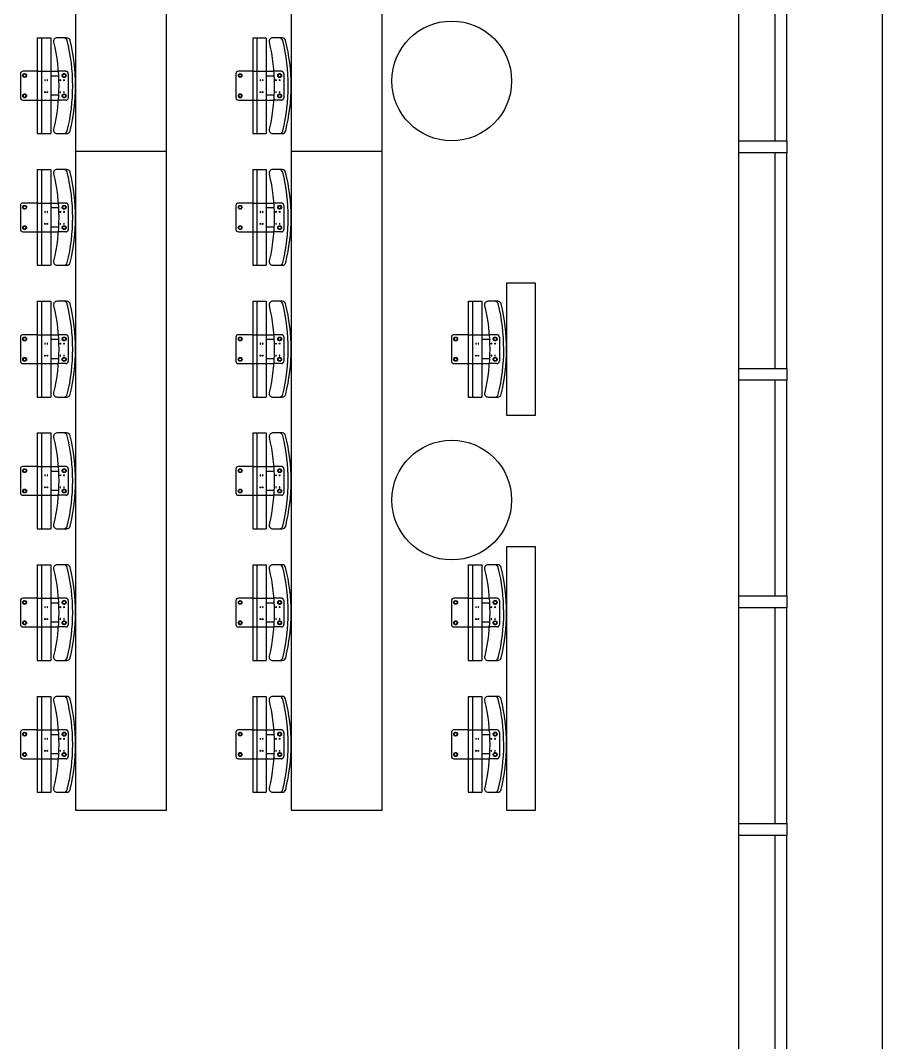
# Model space of a CAD drawing. Header units: centimetres. Extents: x -1707 to 3112, y 43 to 5669.
# Drawn here: x 158.628 to 162.229, y 52.795 to 57.063 of the extents above; entities that cross this region are included whole.
import ezdxf

# ---------------------------------------------------------------- set-up
doc = ezdxf.new("R2010")
doc.units = ezdxf.units.CM
doc.header["$LTSCALE"] = 100
doc.header["$MEASUREMENT"] = 0
doc.linetypes.add('CACHE', pattern=[0.375, 0.25, -0.125])
doc.layers.add('1-cloison', color=9, linetype='Continuous')

msp = doc.modelspace()

# ---------------------------------------------------------------- linework, layer by layer
at = {"layer": '1-cloison', "color": 7}
for p, q in [((158.8588, 60.9151), (158.8588, 53.7651)), ((159.2388, 53.7651), (159.2388, 60.9151)), ((159.7588, 60.9151), (159.7588, 53.7651)), ((160.1388, 53.7651), (160.1388, 60.9151)), ((158.6988, 56.8501), (158.6384, 56.8501)), ((158.7548, 56.8501), (158.7858, 56.8501)), ((159.5988, 56.8501), (159.5384, 56.8501)), ((159.6548, 56.8501), (159.6858, 56.8501)), ((158.6284, 56.8401), (158.6284, 56.7401)), ((158.7871, 56.83), (158.7548, 56.83)), ((159.5284, 56.8401), (159.5284, 56.7401)), ((159.6871, 56.83), (159.6548, 56.83)), ((158.6384, 56.7301), (158.6988, 56.7301)), ((158.7871, 56.75), (158.7548, 56.75)), ((158.7548, 56.7301), (158.7858, 56.7301)), ((159.5384, 56.7301), (159.5988, 56.7301)), ((159.6871, 56.75), (159.6548, 56.75)), ((159.6548, 56.7301), (159.6858, 56.7301)), ((159.2388, 56.5151), (158.8588, 56.5151)), ((160.1388, 56.5151), (159.7588, 56.5151)), ((158.6284, 56.2901), (158.6284, 56.1901)), ((158.6988, 56.3001), (158.6384, 56.3001)), ((158.7548, 56.3001), (158.7858, 56.3001)), ((159.5284, 56.2901), (159.5284, 56.1901)), ((159.5988, 56.3001), (159.5384, 56.3001)), ((159.6548, 56.3001), (159.6858, 56.3001)), ((158.7871, 56.28), (158.7548, 56.28)), ((159.6871, 56.28), (159.6548, 56.28)), ((158.6384, 56.1801), (158.6988, 56.1801)), ((158.7871, 56.2), (158.7548, 56.2)), ((158.7548, 56.1801), (158.7858, 56.1801)), ((159.5384, 56.1801), (159.5988, 56.1801)), ((159.6871, 56.2), (159.6548, 56.2)), ((159.6548, 56.1801), (159.6858, 56.1801)), ((160.7788, 55.9651), (160.6588, 55.9651)), ((160.6588, 55.9651), (160.6588, 55.4151)), ((160.7788, 55.4151), (160.7788, 55.9651)), ((158.6284, 55.7401), (158.6284, 55.6401)), ((158.6988, 55.7501), (158.6384, 55.7501)), ((158.7548, 55.7501), (158.7858, 55.7501)), ((159.5284, 55.7401), (159.5284, 55.6401)), ((159.5988, 55.7501), (159.5384, 55.7501)), ((159.6548, 55.7501), (159.6858, 55.7501)), ((160.4284, 55.7401), (160.4284, 55.6401)), ((160.4988, 55.7501), (160.4384, 55.7501)), ((160.5548, 55.7501), (160.5858, 55.7501)), ((158.7871, 55.73), (158.7548, 55.73)), ((159.6871, 55.73), (159.6548, 55.73)), ((160.5871, 55.73), (160.5548, 55.73)), ((158.7871, 55.65), (158.7548, 55.65)), ((159.6871, 55.65), (159.6548, 55.65)), ((160.5871, 55.65), (160.5548, 55.65)), ((158.6384, 55.6301), (158.6988, 55.6301)), ((158.7548, 55.6301), (158.7858, 55.6301)), ((159.5384, 55.6301), (159.5988, 55.6301)), ((159.6548, 55.6301), (159.6858, 55.6301)), ((160.4384, 55.6301), (160.4988, 55.6301)), ((160.5548, 55.6301), (160.5858, 55.6301)), ((160.6588, 55.4151), (160.7788, 55.4151)), ((158.6284, 55.1901), (158.6284, 55.0901)), ((158.6988, 55.2001), (158.6384, 55.2001)), ((158.7548, 55.2001), (158.7858, 55.2001)), ((158.7871, 55.18), (158.7548, 55.18)), ((159.5284, 55.1901), (159.5284, 55.0901)), ((159.5988, 55.2001), (159.5384, 55.2001)), ((159.6548, 55.2001), (159.6858, 55.2001)), ((159.6871, 55.18), (159.6548, 55.18)), ((158.7871, 55.1), (158.7548, 55.1)), ((159.6871, 55.1), (159.6548, 55.1)), ((158.6384, 55.0801), (158.6988, 55.0801)), ((158.7548, 55.0801), (158.7858, 55.0801)), ((159.5384, 55.0801), (159.5988, 55.0801)), ((159.6548, 55.0801), (159.6858, 55.0801)), ((160.7788, 54.8651), (160.6588, 54.8651)), ((160.6588, 54.8651), (160.6588, 53.7651)), ((160.7788, 53.7651), (160.7788, 54.8651)), ((158.6284, 54.6401), (158.6284, 54.5401)), ((158.6988, 54.6501), (158.6384, 54.6501)), ((158.7548, 54.6501), (158.7858, 54.6501)), ((158.7871, 54.63), (158.7548, 54.63)), ((159.5284, 54.6401), (159.5284, 54.5401)), ((159.5988, 54.6501), (159.5384, 54.6501)), ((159.6548, 54.6501), (159.6858, 54.6501)), ((159.6871, 54.63), (159.6548, 54.63)), ((160.4284, 54.6401), (160.4284, 54.5401)), ((160.4988, 54.6501), (160.4384, 54.6501)), ((160.5548, 54.6501), (160.5858, 54.6501)), ((160.5871, 54.63), (160.5548, 54.63)), ((158.7871, 54.55), (158.7548, 54.55)), ((159.6871, 54.55), (159.6548, 54.55)), ((160.5871, 54.55), (160.5548, 54.55)), ((158.6384, 54.5301), (158.6988, 54.5301)), ((158.7548, 54.5301), (158.7858, 54.5301)), ((159.5384, 54.5301), (159.5988, 54.5301)), ((159.6548, 54.5301), (159.6858, 54.5301)), ((160.4384, 54.5301), (160.4988, 54.5301)), ((160.5548, 54.5301), (160.5858, 54.5301)), ((158.6284, 54.0901), (158.6284, 53.9901)), ((158.6988, 54.1001), (158.6384, 54.1001)), ((158.7548, 54.1001), (158.7858, 54.1001)), ((158.7871, 54.08), (158.7548, 54.08)), ((159.5284, 54.0901), (159.5284, 53.9901)), ((159.5988, 54.1001), (159.5384, 54.1001)), ((159.6548, 54.1001), (159.6858, 54.1001)), ((159.6871, 54.08), (159.6548, 54.08)), ((160.4284, 54.0901), (160.4284, 53.9901)), ((160.4988, 54.1001), (160.4384, 54.1001)), ((160.5548, 54.1001), (160.5858, 54.1001)), ((160.5871, 54.08), (160.5548, 54.08)), ((158.7871, 54), (158.7548, 54)), ((159.6871, 54), (159.6548, 54)), ((160.5871, 54), (160.5548, 54)), ((158.6384, 53.9801), (158.6988, 53.9801)), ((158.7548, 53.9801), (158.7858, 53.9801)), ((159.5384, 53.9801), (159.5988, 53.9801)), ((159.6548, 53.9801), (159.6858, 53.9801)), ((160.4384, 53.9801), (160.4988, 53.9801)), ((160.5548, 53.9801), (160.5858, 53.9801)), ((158.8588, 53.7651), (159.2388, 53.7651)), ((159.7588, 53.7651), (160.1388, 53.7651)), ((160.6588, 53.7651), (160.7788, 53.7651))]:
    msp.add_line(p, q, dxfattribs=at)
at = {"layer": '1-cloison', "color": 7, "ltscale": 2}
for p, q in [((161.7787, 57.46), (161.7787, 56.56)), ((161.8287, 56.56), (161.8287, 57.46)), ((161.6287, 56.56), (161.8287, 56.56)), ((161.6287, 56.51), (161.6287, 56.56)), ((161.7787, 56.56), (161.8287, 56.56)), ((161.8287, 56.56), (161.8287, 56.51)), ((161.8287, 56.51), (161.6287, 56.51)), ((161.8287, 56.51), (161.7787, 56.51)), ((161.7787, 56.51), (161.7787, 55.61)), ((161.8287, 55.61), (161.8287, 56.51)), ((161.6287, 55.61), (161.8287, 55.61)), ((161.6287, 55.56), (161.6287, 55.61)), ((161.7787, 55.61), (161.8287, 55.61)), ((161.8287, 55.61), (161.8287, 55.56)), ((161.8287, 55.56), (161.6287, 55.56)), ((161.8287, 55.56), (161.7787, 55.56)), ((161.7787, 55.56), (161.7787, 54.66)), ((161.8287, 54.66), (161.8287, 55.56)), ((161.6287, 54.66), (161.8287, 54.66)), ((161.6287, 54.61), (161.6287, 54.66)), ((161.7787, 54.66), (161.8287, 54.66)), ((161.8287, 54.66), (161.8287, 54.61)), ((161.8287, 54.61), (161.6287, 54.61)), ((161.8287, 54.61), (161.7787, 54.61)), ((161.7787, 54.61), (161.7787, 53.71)), ((161.8287, 53.71), (161.8287, 54.61)), ((161.6287, 53.71), (161.8287, 53.71)), ((161.6287, 53.66), (161.6287, 53.71)), ((161.7787, 53.71), (161.8287, 53.71)), ((161.8287, 53.71), (161.8287, 53.66)), ((161.8287, 53.66), (161.6287, 53.66))]:
    msp.add_line(p, q, dxfattribs=at)
at = {"layer": '1-cloison', "color": 7, "linetype": 'ByBlock'}
for p, q in [((158.6988, 56.9901), (158.6988, 56.5901)), ((158.6988, 56.9901), (158.7548, 56.9901)), ((158.7158, 56.9901), (158.7158, 56.5901)), ((158.7548, 56.9901), (158.7548, 56.5901)), ((159.5988, 56.9901), (159.5988, 56.5901)), ((159.5988, 56.9901), (159.6548, 56.9901)), ((159.6158, 56.9901), (159.6158, 56.5901)), ((159.6548, 56.9901), (159.6548, 56.5901)), ((158.6988, 56.5901), (158.7548, 56.5901)), ((159.5988, 56.5901), (159.6548, 56.5901)), ((158.6988, 56.4401), (158.6988, 56.0401)), ((158.6988, 56.4401), (158.7548, 56.4401)), ((158.7158, 56.4401), (158.7158, 56.0401)), ((158.7548, 56.4401), (158.7548, 56.0401)), ((159.5988, 56.4401), (159.5988, 56.0401)), ((159.5988, 56.4401), (159.6548, 56.4401)), ((159.6158, 56.4401), (159.6158, 56.0401)), ((159.6548, 56.4401), (159.6548, 56.0401)), ((158.6988, 56.0401), (158.7548, 56.0401)), ((159.5988, 56.0401), (159.6548, 56.0401)), ((158.6988, 55.8901), (158.6988, 55.4901)), ((158.6988, 55.8901), (158.7548, 55.8901)), ((158.7158, 55.8901), (158.7158, 55.4901)), ((158.7548, 55.8901), (158.7548, 55.4901)), ((159.5988, 55.8901), (159.5988, 55.4901)), ((159.5988, 55.8901), (159.6548, 55.8901)), ((159.6158, 55.8901), (159.6158, 55.4901)), ((159.6548, 55.8901), (159.6548, 55.4901)), ((160.4988, 55.8901), (160.4988, 55.4901)), ((160.4988, 55.8901), (160.5548, 55.8901)), ((160.5158, 55.8901), (160.5158, 55.4901)), ((160.5548, 55.8901), (160.5548, 55.4901)), ((158.6988, 55.4901), (158.7548, 55.4901)), ((159.5988, 55.4901), (159.6548, 55.4901)), ((160.4988, 55.4901), (160.5548, 55.4901)), ((158.6988, 55.3401), (158.6988, 54.9401)), ((158.6988, 55.3401), (158.7548, 55.3401)), ((158.7158, 55.3401), (158.7158, 54.9401)), ((158.7548, 55.3401), (158.7548, 54.9401)), ((159.5988, 55.3401), (159.5988, 54.9401)), ((159.5988, 55.3401), (159.6548, 55.3401)), ((159.6158, 55.3401), (159.6158, 54.9401)), ((159.6548, 55.3401), (159.6548, 54.9401)), ((158.6988, 54.9401), (158.7548, 54.9401)), ((159.5988, 54.9401), (159.6548, 54.9401)), ((158.6988, 54.7901), (158.6988, 54.3901)), ((158.6988, 54.7901), (158.7548, 54.7901)), ((158.7158, 54.7901), (158.7158, 54.3901)), ((158.7548, 54.7901), (158.7548, 54.3901)), ((159.5988, 54.7901), (159.5988, 54.3901)), ((159.5988, 54.7901), (159.6548, 54.7901)), ((159.6158, 54.7901), (159.6158, 54.3901)), ((159.6548, 54.7901), (159.6548, 54.3901)), ((160.4988, 54.7901), (160.4988, 54.3901)), ((160.4988, 54.7901), (160.5548, 54.7901)), ((160.5158, 54.7901), (160.5158, 54.3901)), ((160.5548, 54.7901), (160.5548, 54.3901)), ((158.6988, 54.3901), (158.7548, 54.3901)), ((159.5988, 54.3901), (159.6548, 54.3901)), ((160.4988, 54.3901), (160.5548, 54.3901)), ((158.6988, 54.2401), (158.6988, 53.8401)), ((158.6988, 54.2401), (158.7548, 54.2401)), ((158.7158, 54.2401), (158.7158, 53.8401)), ((158.7548, 54.2401), (158.7548, 53.8401)), ((159.5988, 54.2401), (159.5988, 53.8401)), ((159.5988, 54.2401), (159.6548, 54.2401)), ((159.6158, 54.2401), (159.6158, 53.8401)), ((159.6548, 54.2401), (159.6548, 53.8401)), ((160.4988, 54.2401), (160.4988, 53.8401)), ((160.4988, 54.2401), (160.5548, 54.2401)), ((160.5158, 54.2401), (160.5158, 53.8401)), ((160.5548, 54.2401), (160.5548, 53.8401)), ((158.6988, 53.8401), (158.7548, 53.8401)), ((159.5988, 53.8401), (159.6548, 53.8401)), ((160.4988, 53.8401), (160.5548, 53.8401))]:
    msp.add_line(p, q, dxfattribs=at)
at = {"layer": '1-cloison', "color": 7, "linetype": 'CACHE'}
for p, q in [((158.6988, 56.8501), (158.7548, 56.8501)), ((158.8184, 56.8501), (158.7858, 56.8501)), ((159.5988, 56.8501), (159.6548, 56.8501)), ((159.7184, 56.8501), (159.6858, 56.8501)), ((158.8284, 56.8401), (158.8284, 56.7401)), ((159.7284, 56.8401), (159.7284, 56.7401)), ((158.6988, 56.7301), (158.7548, 56.7301)), ((158.8184, 56.7301), (158.7858, 56.7301)), ((159.5988, 56.7301), (159.6548, 56.7301)), ((159.7184, 56.7301), (159.6858, 56.7301)), ((158.6988, 56.3001), (158.7548, 56.3001)), ((158.8184, 56.3001), (158.7858, 56.3001)), ((158.8284, 56.2901), (158.8284, 56.1901)), ((159.5988, 56.3001), (159.6548, 56.3001)), ((159.7184, 56.3001), (159.6858, 56.3001)), ((159.7284, 56.2901), (159.7284, 56.1901)), ((158.6988, 56.1801), (158.7548, 56.1801)), ((158.8184, 56.1801), (158.7858, 56.1801)), ((159.5988, 56.1801), (159.6548, 56.1801)), ((159.7184, 56.1801), (159.6858, 56.1801)), ((158.6988, 55.7501), (158.7548, 55.7501)), ((158.8184, 55.7501), (158.7858, 55.7501)), ((158.8284, 55.7401), (158.8284, 55.6401)), ((159.5988, 55.7501), (159.6548, 55.7501)), ((159.7184, 55.7501), (159.6858, 55.7501)), ((159.7284, 55.7401), (159.7284, 55.6401)), ((160.4988, 55.7501), (160.5548, 55.7501)), ((160.6184, 55.7501), (160.5858, 55.7501)), ((160.6284, 55.7401), (160.6284, 55.6401)), ((158.6988, 55.6301), (158.7548, 55.6301)), ((158.8184, 55.6301), (158.7858, 55.6301)), ((159.5988, 55.6301), (159.6548, 55.6301)), ((159.7184, 55.6301), (159.6858, 55.6301)), ((160.4988, 55.6301), (160.5548, 55.6301)), ((160.6184, 55.6301), (160.5858, 55.6301)), ((158.6988, 55.2001), (158.7548, 55.2001)), ((158.8184, 55.2001), (158.7858, 55.2001)), ((158.8284, 55.1901), (158.8284, 55.0901)), ((159.5988, 55.2001), (159.6548, 55.2001)), ((159.7184, 55.2001), (159.6858, 55.2001)), ((159.7284, 55.1901), (159.7284, 55.0901)), ((158.6988, 55.0801), (158.7548, 55.0801)), ((158.8184, 55.0801), (158.7858, 55.0801)), ((159.5988, 55.0801), (159.6548, 55.0801)), ((159.7184, 55.0801), (159.6858, 55.0801)), ((158.6988, 54.6501), (158.7548, 54.6501)), ((158.8184, 54.6501), (158.7858, 54.6501)), ((158.8284, 54.6401), (158.8284, 54.5401)), ((159.5988, 54.6501), (159.6548, 54.6501)), ((159.7184, 54.6501), (159.6858, 54.6501)), ((159.7284, 54.6401), (159.7284, 54.5401)), ((160.4988, 54.6501), (160.5548, 54.6501)), ((160.6184, 54.6501), (160.5858, 54.6501)), ((160.6284, 54.6401), (160.6284, 54.5401)), ((158.6988, 54.5301), (158.7548, 54.5301)), ((158.8184, 54.5301), (158.7858, 54.5301)), ((159.5988, 54.5301), (159.6548, 54.5301)), ((159.7184, 54.5301), (159.6858, 54.5301)), ((160.4988, 54.5301), (160.5548, 54.5301)), ((160.6184, 54.5301), (160.5858, 54.5301)), ((158.6988, 54.1001), (158.7548, 54.1001)), ((158.8184, 54.1001), (158.7858, 54.1001)), ((158.8284, 54.0901), (158.8284, 53.9901)), ((159.5988, 54.1001), (159.6548, 54.1001)), ((159.7184, 54.1001), (159.6858, 54.1001)), ((159.7284, 54.0901), (159.7284, 53.9901)), ((160.4988, 54.1001), (160.5548, 54.1001)), ((160.6184, 54.1001), (160.5858, 54.1001)), ((160.6284, 54.0901), (160.6284, 53.9901)), ((158.6988, 53.9801), (158.7548, 53.9801)), ((158.8184, 53.9801), (158.7858, 53.9801)), ((159.5988, 53.9801), (159.6548, 53.9801)), ((159.7184, 53.9801), (159.6858, 53.9801)), ((160.4988, 53.9801), (160.5548, 53.9801)), ((160.6184, 53.9801), (160.5858, 53.9801))]:
    msp.add_line(p, q, dxfattribs=at)
at = {"layer": '1-cloison', "color": 7}
msp.add_lwpolyline([(161.8287, 42.96), (162.2287, 42.96), (162.2287, 62.51), (160.7794, 62.51)], dxfattribs=at)
at = {"layer": '1-cloison', "color": 7, "ltscale": 2}
msp.add_lwpolyline([(160.3925, 43.56), (161.6287, 43.56), (161.6287, 61.91), (160.8294, 61.91)], dxfattribs=at)
at = {"layer": '1-cloison', "color": 7, "linetype": 'ByBlock'}
for points in [[(158.7671, 56.6086, 0.483507), (158.7817, 56.5901), (158.8215, 56.5901, 0.345619), (158.8361, 56.6016, 0.120525), (158.836, 56.9787, 0.345528), (158.8214, 56.9901), (158.7816, 56.9901, 0.483604), (158.767, 56.9717, -0.115929)], [(159.6671, 56.6086, 0.483507), (159.6817, 56.5901), (159.7215, 56.5901, 0.345619), (159.7361, 56.6016, 0.120525), (159.736, 56.9787, 0.345528), (159.7214, 56.9901), (159.6816, 56.9901, 0.483604), (159.667, 56.9717, -0.115929)], [(158.7671, 56.0586, 0.483507), (158.7817, 56.0401), (158.8215, 56.0401, 0.345619), (158.8361, 56.0516, 0.120525), (158.836, 56.4287, 0.345528), (158.8214, 56.4401), (158.7816, 56.4401, 0.483604), (158.767, 56.4217, -0.115929)], [(159.6671, 56.0586, 0.483507), (159.6817, 56.0401), (159.7215, 56.0401, 0.345619), (159.7361, 56.0516, 0.120525), (159.736, 56.4287, 0.345528), (159.7214, 56.4401), (159.6816, 56.4401, 0.483604), (159.667, 56.4217, -0.115929)], [(158.7671, 55.5086, 0.483507), (158.7817, 55.4901), (158.8215, 55.4901, 0.345619), (158.8361, 55.5016, 0.120525), (158.836, 55.8787, 0.345528), (158.8214, 55.8901), (158.7816, 55.8901, 0.483604), (158.767, 55.8717, -0.115929)], [(159.6671, 55.5086, 0.483507), (159.6817, 55.4901), (159.7215, 55.4901, 0.345619), (159.7361, 55.5016, 0.120525), (159.736, 55.8787, 0.345528), (159.7214, 55.8901), (159.6816, 55.8901, 0.483604), (159.667, 55.8717, -0.115929)], [(160.5671, 55.5086, 0.483507), (160.5817, 55.4901), (160.6215, 55.4901, 0.345619), (160.6361, 55.5016, 0.120525), (160.636, 55.8787, 0.345528), (160.6214, 55.8901), (160.5816, 55.8901, 0.483604), (160.567, 55.8717, -0.115929)], [(158.7671, 54.9586, 0.483507), (158.7817, 54.9401), (158.8215, 54.9401, 0.345619), (158.8361, 54.9516, 0.120525), (158.836, 55.3287, 0.345528), (158.8214, 55.3401), (158.7816, 55.3401, 0.483604), (158.767, 55.3217, -0.115929)], [(159.6671, 54.9586, 0.483507), (159.6817, 54.9401), (159.7215, 54.9401, 0.345619), (159.7361, 54.9516, 0.120525), (159.736, 55.3287, 0.345528), (159.7214, 55.3401), (159.6816, 55.3401, 0.483604), (159.667, 55.3217, -0.115929)], [(158.7671, 54.4086, 0.483507), (158.7817, 54.3901), (158.8215, 54.3901, 0.345619), (158.8361, 54.4016, 0.120525), (158.836, 54.7787, 0.345528), (158.8214, 54.7901), (158.7816, 54.7901, 0.483604), (158.767, 54.7717, -0.115929)], [(159.6671, 54.4086, 0.483507), (159.6817, 54.3901), (159.7215, 54.3901, 0.345619), (159.7361, 54.4016, 0.120525), (159.736, 54.7787, 0.345528), (159.7214, 54.7901), (159.6816, 54.7901, 0.483604), (159.667, 54.7717, -0.115929)], [(160.5671, 54.4086, 0.483507), (160.5817, 54.3901), (160.6215, 54.3901, 0.345619), (160.6361, 54.4016, 0.120525), (160.636, 54.7787, 0.345528), (160.6214, 54.7901), (160.5816, 54.7901, 0.483604), (160.567, 54.7717, -0.115929)], [(158.7671, 53.8586, 0.483507), (158.7817, 53.8401), (158.8215, 53.8401, 0.345619), (158.8361, 53.8516, 0.120525), (158.836, 54.2287, 0.345528), (158.8214, 54.2401), (158.7816, 54.2401, 0.483604), (158.767, 54.2217, -0.115929)], [(159.6671, 53.8586, 0.483507), (159.6817, 53.8401), (159.7215, 53.8401, 0.345619), (159.7361, 53.8516, 0.120525), (159.736, 54.2287, 0.345528), (159.7214, 54.2401), (159.6816, 54.2401, 0.483604), (159.667, 54.2217, -0.115929)], [(160.5671, 53.8586, 0.483507), (160.5817, 53.8401), (160.6215, 53.8401, 0.345619), (160.6361, 53.8516, 0.120525), (160.636, 54.2287, 0.345528), (160.6214, 54.2401), (160.5816, 54.2401, 0.483604), (160.567, 54.2217, -0.115929)]]:
    msp.add_lwpolyline(points, format="xyb", close=True, dxfattribs=at)
for points in [[(158.8095, 56.5901, 0.345619), (158.8241, 56.6016, 0.120525), (158.824, 56.9787, 0.345528), (158.8094, 56.9901)], [(159.7095, 56.5901, 0.345619), (159.7241, 56.6016, 0.120525), (159.724, 56.9787, 0.345528), (159.7094, 56.9901)], [(158.8095, 56.0401, 0.345619), (158.8241, 56.0516, 0.120525), (158.824, 56.4287, 0.345528), (158.8094, 56.4401)], [(159.7095, 56.0401, 0.345619), (159.7241, 56.0516, 0.120525), (159.724, 56.4287, 0.345528), (159.7094, 56.4401)], [(158.8095, 55.4901, 0.345619), (158.8241, 55.5016, 0.120525), (158.824, 55.8787, 0.345528), (158.8094, 55.8901)], [(159.7095, 55.4901, 0.345619), (159.7241, 55.5016, 0.120525), (159.724, 55.8787, 0.345528), (159.7094, 55.8901)], [(160.6095, 55.4901, 0.345619), (160.6241, 55.5016, 0.120525), (160.624, 55.8787, 0.345528), (160.6094, 55.8901)], [(158.8095, 54.9401, 0.345619), (158.8241, 54.9516, 0.120525), (158.824, 55.3287, 0.345528), (158.8094, 55.3401)], [(159.7095, 54.9401, 0.345619), (159.7241, 54.9516, 0.120525), (159.724, 55.3287, 0.345528), (159.7094, 55.3401)], [(158.8095, 54.3901, 0.345619), (158.8241, 54.4016, 0.120525), (158.824, 54.7787, 0.345528), (158.8094, 54.7901)], [(159.7095, 54.3901, 0.345619), (159.7241, 54.4016, 0.120525), (159.724, 54.7787, 0.345528), (159.7094, 54.7901)], [(160.6095, 54.3901, 0.345619), (160.6241, 54.4016, 0.120525), (160.624, 54.7787, 0.345528), (160.6094, 54.7901)], [(158.8095, 53.8401, 0.345619), (158.8241, 53.8516, 0.120525), (158.824, 54.2287, 0.345528), (158.8094, 54.2401)], [(159.7095, 53.8401, 0.345619), (159.7241, 53.8516, 0.120525), (159.724, 54.2287, 0.345528), (159.7094, 54.2401)], [(160.6095, 53.8401, 0.345619), (160.6241, 53.8516, 0.120525), (160.624, 54.2287, 0.345528), (160.6094, 54.2401)]]:
    msp.add_lwpolyline(points, format="xyb", dxfattribs=at)
at = {"layer": '1-cloison', "color": 7}
for points in [[(158.6496, 56.8391), (158.6534, 56.8326), (158.6496, 56.8261), (158.6421, 56.8261), (158.6384, 56.8326), (158.6421, 56.8391)], [(159.5496, 56.8391), (159.5534, 56.8326), (159.5496, 56.8261), (159.5421, 56.8261), (159.5384, 56.8326), (159.5421, 56.8391)], [(158.6496, 56.7411), (158.6534, 56.7476), (158.6496, 56.7541), (158.6421, 56.7541), (158.6384, 56.7476), (158.6421, 56.7411)], [(159.5496, 56.7411), (159.5534, 56.7476), (159.5496, 56.7541), (159.5421, 56.7541), (159.5384, 56.7476), (159.5421, 56.7411)], [(158.6496, 56.2891), (158.6534, 56.2826), (158.6496, 56.2761), (158.6421, 56.2761), (158.6384, 56.2826), (158.6421, 56.2891)], [(159.5496, 56.2891), (159.5534, 56.2826), (159.5496, 56.2761), (159.5421, 56.2761), (159.5384, 56.2826), (159.5421, 56.2891)], [(158.6496, 56.1911), (158.6534, 56.1976), (158.6496, 56.2041), (158.6421, 56.2041), (158.6384, 56.1976), (158.6421, 56.1911)], [(159.5496, 56.1911), (159.5534, 56.1976), (159.5496, 56.2041), (159.5421, 56.2041), (159.5384, 56.1976), (159.5421, 56.1911)], [(158.6496, 55.7391), (158.6534, 55.7326), (158.6496, 55.7261), (158.6421, 55.7261), (158.6384, 55.7326), (158.6421, 55.7391)], [(159.5496, 55.7391), (159.5534, 55.7326), (159.5496, 55.7261), (159.5421, 55.7261), (159.5384, 55.7326), (159.5421, 55.7391)], [(160.4496, 55.7391), (160.4534, 55.7326), (160.4496, 55.7261), (160.4421, 55.7261), (160.4384, 55.7326), (160.4421, 55.7391)], [(158.6496, 55.6411), (158.6534, 55.6476), (158.6496, 55.6541), (158.6421, 55.6541), (158.6384, 55.6476), (158.6421, 55.6411)], [(159.5496, 55.6411), (159.5534, 55.6476), (159.5496, 55.6541), (159.5421, 55.6541), (159.5384, 55.6476), (159.5421, 55.6411)], [(160.4496, 55.6411), (160.4534, 55.6476), (160.4496, 55.6541), (160.4421, 55.6541), (160.4384, 55.6476), (160.4421, 55.6411)], [(158.6496, 55.1891), (158.6534, 55.1826), (158.6496, 55.1761), (158.6421, 55.1761), (158.6384, 55.1826), (158.6421, 55.1891)], [(159.5496, 55.1891), (159.5534, 55.1826), (159.5496, 55.1761), (159.5421, 55.1761), (159.5384, 55.1826), (159.5421, 55.1891)], [(158.6496, 55.0911), (158.6534, 55.0976), (158.6496, 55.1041), (158.6421, 55.1041), (158.6384, 55.0976), (158.6421, 55.0911)], [(159.5496, 55.0911), (159.5534, 55.0976), (159.5496, 55.1041), (159.5421, 55.1041), (159.5384, 55.0976), (159.5421, 55.0911)], [(158.6496, 54.6391), (158.6534, 54.6326), (158.6496, 54.6261), (158.6421, 54.6261), (158.6384, 54.6326), (158.6421, 54.6391)], [(159.5496, 54.6391), (159.5534, 54.6326), (159.5496, 54.6261), (159.5421, 54.6261), (159.5384, 54.6326), (159.5421, 54.6391)], [(160.4496, 54.6391), (160.4534, 54.6326), (160.4496, 54.6261), (160.4421, 54.6261), (160.4384, 54.6326), (160.4421, 54.6391)], [(158.6496, 54.5411), (158.6534, 54.5476), (158.6496, 54.5541), (158.6421, 54.5541), (158.6384, 54.5476), (158.6421, 54.5411)], [(159.5496, 54.5411), (159.5534, 54.5476), (159.5496, 54.5541), (159.5421, 54.5541), (159.5384, 54.5476), (159.5421, 54.5411)], [(160.4496, 54.5411), (160.4534, 54.5476), (160.4496, 54.5541), (160.4421, 54.5541), (160.4384, 54.5476), (160.4421, 54.5411)], [(158.6496, 54.0891), (158.6534, 54.0826), (158.6496, 54.0761), (158.6421, 54.0761), (158.6384, 54.0826), (158.6421, 54.0891)], [(159.5496, 54.0891), (159.5534, 54.0826), (159.5496, 54.0761), (159.5421, 54.0761), (159.5384, 54.0826), (159.5421, 54.0891)], [(160.4496, 54.0891), (160.4534, 54.0826), (160.4496, 54.0761), (160.4421, 54.0761), (160.4384, 54.0826), (160.4421, 54.0891)], [(158.6496, 53.9911), (158.6534, 53.9976), (158.6496, 54.0041), (158.6421, 54.0041), (158.6384, 53.9976), (158.6421, 53.9911)], [(159.5496, 53.9911), (159.5534, 53.9976), (159.5496, 54.0041), (159.5421, 54.0041), (159.5384, 53.9976), (159.5421, 53.9911)], [(160.4496, 53.9911), (160.4534, 53.9976), (160.4496, 54.0041), (160.4421, 54.0041), (160.4384, 53.9976), (160.4421, 53.9911)]]:
    msp.add_lwpolyline(points, close=True, dxfattribs=at)
at = {"layer": '1-cloison', "color": 7, "linetype": 'CACHE'}
for points in [[(158.8071, 56.8391), (158.8034, 56.8326), (158.8071, 56.8261), (158.8146, 56.8261), (158.8184, 56.8326), (158.8146, 56.8391)], [(159.7071, 56.8391), (159.7034, 56.8326), (159.7071, 56.8261), (159.7146, 56.8261), (159.7184, 56.8326), (159.7146, 56.8391)], [(158.8071, 56.7411), (158.8034, 56.7476), (158.8071, 56.7541), (158.8146, 56.7541), (158.8184, 56.7476), (158.8146, 56.7411)], [(159.7071, 56.7411), (159.7034, 56.7476), (159.7071, 56.7541), (159.7146, 56.7541), (159.7184, 56.7476), (159.7146, 56.7411)], [(158.8071, 56.2891), (158.8034, 56.2826), (158.8071, 56.2761), (158.8146, 56.2761), (158.8184, 56.2826), (158.8146, 56.2891)], [(159.7071, 56.2891), (159.7034, 56.2826), (159.7071, 56.2761), (159.7146, 56.2761), (159.7184, 56.2826), (159.7146, 56.2891)], [(158.8071, 56.1911), (158.8034, 56.1976), (158.8071, 56.2041), (158.8146, 56.2041), (158.8184, 56.1976), (158.8146, 56.1911)], [(159.7071, 56.1911), (159.7034, 56.1976), (159.7071, 56.2041), (159.7146, 56.2041), (159.7184, 56.1976), (159.7146, 56.1911)], [(158.8071, 55.7391), (158.8034, 55.7326), (158.8071, 55.7261), (158.8146, 55.7261), (158.8184, 55.7326), (158.8146, 55.7391)], [(159.7071, 55.7391), (159.7034, 55.7326), (159.7071, 55.7261), (159.7146, 55.7261), (159.7184, 55.7326), (159.7146, 55.7391)], [(160.6071, 55.7391), (160.6034, 55.7326), (160.6071, 55.7261), (160.6146, 55.7261), (160.6184, 55.7326), (160.6146, 55.7391)], [(158.8071, 55.6411), (158.8034, 55.6476), (158.8071, 55.6541), (158.8146, 55.6541), (158.8184, 55.6476), (158.8146, 55.6411)], [(159.7071, 55.6411), (159.7034, 55.6476), (159.7071, 55.6541), (159.7146, 55.6541), (159.7184, 55.6476), (159.7146, 55.6411)], [(160.6071, 55.6411), (160.6034, 55.6476), (160.6071, 55.6541), (160.6146, 55.6541), (160.6184, 55.6476), (160.6146, 55.6411)], [(158.8071, 55.1891), (158.8034, 55.1826), (158.8071, 55.1761), (158.8146, 55.1761), (158.8184, 55.1826), (158.8146, 55.1891)], [(159.7071, 55.1891), (159.7034, 55.1826), (159.7071, 55.1761), (159.7146, 55.1761), (159.7184, 55.1826), (159.7146, 55.1891)], [(158.8071, 55.0911), (158.8034, 55.0976), (158.8071, 55.1041), (158.8146, 55.1041), (158.8184, 55.0976), (158.8146, 55.0911)], [(159.7071, 55.0911), (159.7034, 55.0976), (159.7071, 55.1041), (159.7146, 55.1041), (159.7184, 55.0976), (159.7146, 55.0911)], [(158.8071, 54.6391), (158.8034, 54.6326), (158.8071, 54.6261), (158.8146, 54.6261), (158.8184, 54.6326), (158.8146, 54.6391)], [(159.7071, 54.6391), (159.7034, 54.6326), (159.7071, 54.6261), (159.7146, 54.6261), (159.7184, 54.6326), (159.7146, 54.6391)], [(160.6071, 54.6391), (160.6034, 54.6326), (160.6071, 54.6261), (160.6146, 54.6261), (160.6184, 54.6326), (160.6146, 54.6391)], [(158.8071, 54.5411), (158.8034, 54.5476), (158.8071, 54.5541), (158.8146, 54.5541), (158.8184, 54.5476), (158.8146, 54.5411)], [(159.7071, 54.5411), (159.7034, 54.5476), (159.7071, 54.5541), (159.7146, 54.5541), (159.7184, 54.5476), (159.7146, 54.5411)], [(160.6071, 54.5411), (160.6034, 54.5476), (160.6071, 54.5541), (160.6146, 54.5541), (160.6184, 54.5476), (160.6146, 54.5411)], [(158.8071, 54.0891), (158.8034, 54.0826), (158.8071, 54.0761), (158.8146, 54.0761), (158.8184, 54.0826), (158.8146, 54.0891)], [(159.7071, 54.0891), (159.7034, 54.0826), (159.7071, 54.0761), (159.7146, 54.0761), (159.7184, 54.0826), (159.7146, 54.0891)], [(160.6071, 54.0891), (160.6034, 54.0826), (160.6071, 54.0761), (160.6146, 54.0761), (160.6184, 54.0826), (160.6146, 54.0891)], [(158.8071, 53.9911), (158.8034, 53.9976), (158.8071, 54.0041), (158.8146, 54.0041), (158.8184, 53.9976), (158.8146, 53.9911)], [(159.7071, 53.9911), (159.7034, 53.9976), (159.7071, 54.0041), (159.7146, 54.0041), (159.7184, 53.9976), (159.7146, 53.9911)], [(160.6071, 53.9911), (160.6034, 53.9976), (160.6071, 54.0041), (160.6146, 54.0041), (160.6184, 53.9976), (160.6146, 53.9911)]]:
    msp.add_lwpolyline(points, close=True, dxfattribs=at)
at = {"layer": '1-cloison', "color": 7, "ltscale": 2}
msp.add_lwpolyline([(161.8287, 53.66), (161.7787, 53.66), (161.7787, 52.76), (161.8287, 52.76)], close=True, dxfattribs=at)
at = {"layer": '1-cloison', "color": 7}
for centre, radius in [((160.4294, 56.81), 0.25), ((158.6459, 56.8326), 0.008), ((158.6459, 56.8326), 0.0065), ((159.5459, 56.8326), 0.008), ((159.5459, 56.8326), 0.0065), ((158.6459, 56.7476), 0.008), ((158.6459, 56.7476), 0.0065), ((159.5459, 56.7476), 0.008), ((159.5459, 56.7476), 0.0065), ((158.6459, 56.2826), 0.008), ((159.5459, 56.2826), 0.008), ((158.6459, 56.2826), 0.0065), ((159.5459, 56.2826), 0.0065), ((158.6459, 56.1976), 0.008), ((158.6459, 56.1976), 0.0065), ((159.5459, 56.1976), 0.008), ((159.5459, 56.1976), 0.0065), ((158.6459, 55.7326), 0.008), ((158.6459, 55.7326), 0.0065), ((159.5459, 55.7326), 0.008), ((159.5459, 55.7326), 0.0065), ((160.4459, 55.7326), 0.008), ((160.4459, 55.7326), 0.0065), ((158.6459, 55.6476), 0.008), ((158.6459, 55.6476), 0.0065), ((159.5459, 55.6476), 0.008), ((159.5459, 55.6476), 0.0065), ((160.4459, 55.6476), 0.008), ((160.4459, 55.6476), 0.0065), ((160.4294, 55.06), 0.25), ((160.4294, 55.06), 0.25), ((158.6459, 55.1826), 0.008), ((158.6459, 55.1826), 0.0065), ((159.5459, 55.1826), 0.008), ((159.5459, 55.1826), 0.0065), ((158.6459, 55.0976), 0.008), ((158.6459, 55.0976), 0.0065), ((159.5459, 55.0976), 0.008), ((159.5459, 55.0976), 0.0065), ((158.6459, 54.6326), 0.008), ((158.6459, 54.6326), 0.0065), ((159.5459, 54.6326), 0.008), ((159.5459, 54.6326), 0.0065), ((160.4459, 54.6326), 0.008), ((160.4459, 54.6326), 0.0065), ((158.6459, 54.5476), 0.008), ((158.6459, 54.5476), 0.0065), ((159.5459, 54.5476), 0.008), ((159.5459, 54.5476), 0.0065), ((160.4459, 54.5476), 0.008), ((160.4459, 54.5476), 0.0065), ((158.6459, 54.0826), 0.008), ((158.6459, 54.0826), 0.0065), ((159.5459, 54.0826), 0.008), ((159.5459, 54.0826), 0.0065), ((160.4459, 54.0826), 0.008), ((160.4459, 54.0826), 0.0065), ((158.6459, 53.9976), 0.008), ((158.6459, 53.9976), 0.0065), ((159.5459, 53.9976), 0.008), ((159.5459, 53.9976), 0.0065), ((160.4459, 53.9976), 0.008), ((160.4459, 53.9976), 0.0065)]:
    msp.add_circle(centre, radius, dxfattribs=at)
at = {"layer": '1-cloison', "color": 7, "linetype": 'CACHE'}
for centre, radius in [((158.8109, 56.8326), 0.008), ((158.8109, 56.8326), 0.0065), ((159.7109, 56.8326), 0.008), ((159.7109, 56.8326), 0.0065), ((158.8109, 56.7476), 0.008), ((158.8109, 56.7476), 0.0065), ((159.7109, 56.7476), 0.008), ((159.7109, 56.7476), 0.0065), ((158.8109, 56.2826), 0.008), ((159.7109, 56.2826), 0.008), ((158.8109, 56.2826), 0.0065), ((159.7109, 56.2826), 0.0065), ((158.8109, 56.1976), 0.008), ((158.8109, 56.1976), 0.0065), ((159.7109, 56.1976), 0.008), ((159.7109, 56.1976), 0.0065), ((158.8109, 55.7326), 0.008), ((158.8109, 55.7326), 0.0065), ((159.7109, 55.7326), 0.008), ((159.7109, 55.7326), 0.0065), ((160.6109, 55.7326), 0.008), ((160.6109, 55.7326), 0.0065), ((158.8109, 55.6476), 0.008), ((158.8109, 55.6476), 0.0065), ((159.7109, 55.6476), 0.008), ((159.7109, 55.6476), 0.0065), ((160.6109, 55.6476), 0.008), ((160.6109, 55.6476), 0.0065), ((158.8109, 55.1826), 0.008), ((158.8109, 55.1826), 0.0065), ((159.7109, 55.1826), 0.008), ((159.7109, 55.1826), 0.0065), ((158.8109, 55.0976), 0.008), ((158.8109, 55.0976), 0.0065), ((159.7109, 55.0976), 0.008), ((159.7109, 55.0976), 0.0065), ((158.8109, 54.6326), 0.008), ((158.8109, 54.6326), 0.0065), ((159.7109, 54.6326), 0.008), ((159.7109, 54.6326), 0.0065), ((160.6109, 54.6326), 0.008), ((160.6109, 54.6326), 0.0065), ((158.8109, 54.5476), 0.008), ((158.8109, 54.5476), 0.0065), ((159.7109, 54.5476), 0.008), ((159.7109, 54.5476), 0.0065), ((160.6109, 54.5476), 0.008), ((160.6109, 54.5476), 0.0065), ((158.8109, 54.0826), 0.008), ((158.8109, 54.0826), 0.0065), ((159.7109, 54.0826), 0.008), ((159.7109, 54.0826), 0.0065), ((160.6109, 54.0826), 0.008), ((160.6109, 54.0826), 0.0065), ((158.8109, 53.9976), 0.008), ((158.8109, 53.9976), 0.0065), ((159.7109, 53.9976), 0.008), ((159.7109, 53.9976), 0.0065), ((160.6109, 53.9976), 0.008), ((160.6109, 53.9976), 0.0065)]:
    msp.add_circle(centre, radius, dxfattribs=at)
at = {"layer": '1-cloison', "color": 7}
for centre, start, end in [((158.6384, 56.8401), 90, 180), ((159.5384, 56.8401), 90, 180), ((158.6384, 56.7401), 180, 270), ((159.5384, 56.7401), 180, 270), ((158.6384, 56.2901), 90, 180), ((159.5384, 56.2901), 90, 180), ((158.6384, 56.1901), 180, 270), ((159.5384, 56.1901), 180, 270), ((158.6384, 55.7401), 90, 180), ((159.5384, 55.7401), 90, 180), ((160.4384, 55.7401), 90, 180), ((158.6384, 55.6401), 180, 270), ((159.5384, 55.6401), 180, 270), ((160.4384, 55.6401), 180, 270), ((158.6384, 55.1901), 90, 180), ((159.5384, 55.1901), 90, 180), ((158.6384, 55.0901), 180, 270), ((159.5384, 55.0901), 180, 270), ((158.6384, 54.6401), 90, 180), ((159.5384, 54.6401), 90, 180), ((160.4384, 54.6401), 90, 180), ((158.6384, 54.5401), 180, 270), ((159.5384, 54.5401), 180, 270), ((160.4384, 54.5401), 180, 270), ((158.6384, 54.0901), 90, 180), ((159.5384, 54.0901), 90, 180), ((160.4384, 54.0901), 90, 180), ((158.6384, 53.9901), 180, 270), ((159.5384, 53.9901), 180, 270), ((160.4384, 53.9901), 180, 270)]:
    msp.add_arc(centre, 0.01, start, end, dxfattribs=at)
at = {"layer": '1-cloison', "color": 7, "linetype": 'CACHE'}
for centre, start, end in [((158.8184, 56.8401), 0, 90), ((159.7184, 56.8401), 0, 90), ((158.8184, 56.7401), 270, 0), ((159.7184, 56.7401), 270, 0), ((158.8184, 56.2901), 0, 90), ((159.7184, 56.2901), 0, 90), ((158.8184, 56.1901), 270, 0), ((159.7184, 56.1901), 270, 0), ((158.8184, 55.7401), 0, 90), ((159.7184, 55.7401), 0, 90), ((160.6184, 55.7401), 0, 90), ((158.8184, 55.6401), 270, 0), ((159.7184, 55.6401), 270, 0), ((160.6184, 55.6401), 270, 0), ((158.8184, 55.1901), 0, 90), ((159.7184, 55.1901), 0, 90), ((158.8184, 55.0901), 270, 0), ((159.7184, 55.0901), 270, 0), ((158.8184, 54.6401), 0, 90), ((159.7184, 54.6401), 0, 90), ((160.6184, 54.6401), 0, 90), ((158.8184, 54.5401), 270, 0), ((159.7184, 54.5401), 270, 0), ((160.6184, 54.5401), 270, 0), ((158.8184, 54.0901), 0, 90), ((159.7184, 54.0901), 0, 90), ((160.6184, 54.0901), 0, 90), ((158.8184, 53.9901), 270, 0), ((159.7184, 53.9901), 270, 0), ((160.6184, 53.9901), 270, 0)]:
    msp.add_arc(centre, 0.01, start, end, dxfattribs=at)
at = {"layer": '1-cloison', "color": 7, "linetype": 'ByBlock', "extrusion": (0, 0, -1)}
for centre, major_axis in [((158.7307, 56.8131), (0, 0.0025)), ((158.7404, 56.8131), (0, 0.0025)), ((159.6307, 56.8131), (0, 0.0025)), ((159.6404, 56.8131), (0, 0.0025)), ((158.7954, 56.7631), (0, -0.0025)), ((158.8104, 56.7631), (0, -0.0025)), ((159.6954, 56.7631), (0, -0.0025)), ((159.7104, 56.7631), (0, -0.0025)), ((158.7307, 56.2631), (0, 0.0025)), ((158.7404, 56.2631), (0, 0.0025)), ((159.6307, 56.2631), (0, 0.0025)), ((159.6404, 56.2631), (0, 0.0025)), ((158.7954, 56.2131), (0, -0.0025)), ((158.8104, 56.2131), (0, -0.0025)), ((159.6954, 56.2131), (0, -0.0025)), ((159.7104, 56.2131), (0, -0.0025)), ((158.7307, 55.7131), (0, 0.0025)), ((158.7404, 55.7131), (0, 0.0025)), ((159.6307, 55.7131), (0, 0.0025)), ((159.6404, 55.7131), (0, 0.0025)), ((160.5307, 55.7131), (0, 0.0025)), ((160.5404, 55.7131), (0, 0.0025)), ((158.7954, 55.6631), (0, -0.0025)), ((158.8104, 55.6631), (0, -0.0025)), ((159.6954, 55.6631), (0, -0.0025)), ((159.7104, 55.6631), (0, -0.0025)), ((160.5954, 55.6631), (0, -0.0025)), ((160.6104, 55.6631), (0, -0.0025)), ((158.7307, 55.1631), (0, 0.0025)), ((158.7404, 55.1631), (0, 0.0025)), ((159.6307, 55.1631), (0, 0.0025)), ((159.6404, 55.1631), (0, 0.0025)), ((158.7954, 55.1131), (0, -0.0025)), ((158.8104, 55.1131), (0, -0.0025)), ((159.6954, 55.1131), (0, -0.0025)), ((159.7104, 55.1131), (0, -0.0025)), ((158.7307, 54.6131), (0, 0.0025)), ((158.7404, 54.6131), (0, 0.0025)), ((159.6307, 54.6131), (0, 0.0025)), ((159.6404, 54.6131), (0, 0.0025)), ((160.5307, 54.6131), (0, 0.0025)), ((160.5404, 54.6131), (0, 0.0025)), ((158.7954, 54.5631), (0, -0.0025)), ((158.8104, 54.5631), (0, -0.0025)), ((159.6954, 54.5631), (0, -0.0025)), ((159.7104, 54.5631), (0, -0.0025)), ((160.5954, 54.5631), (0, -0.0025)), ((160.6104, 54.5631), (0, -0.0025)), ((158.7307, 54.0631), (0, 0.0025)), ((158.7404, 54.0631), (0, 0.0025)), ((159.6307, 54.0631), (0, 0.0025)), ((159.6404, 54.0631), (0, 0.0025)), ((160.5307, 54.0631), (0, 0.0025)), ((160.5404, 54.0631), (0, 0.0025)), ((158.7954, 54.0131), (0, -0.0025)), ((158.8104, 54.0131), (0, -0.0025)), ((159.6954, 54.0131), (0, -0.0025)), ((159.7104, 54.0131), (0, -0.0025)), ((160.5954, 54.0131), (0, -0.0025)), ((160.6104, 54.0131), (0, -0.0025))]:
    msp.add_ellipse(centre, major_axis=major_axis, ratio=0.390638, dxfattribs=at)
at = {"layer": '1-cloison', "color": 7, "linetype": 'ByBlock'}
for centre, major_axis in [((158.7954, 56.8131), (0, 0.0025)), ((158.8104, 56.8131), (0, 0.0025)), ((159.6954, 56.8131), (0, 0.0025)), ((159.7104, 56.8131), (0, 0.0025)), ((158.7307, 56.7631), (0, -0.0025)), ((158.7404, 56.7631), (0, -0.0025)), ((159.6307, 56.7631), (0, -0.0025)), ((159.6404, 56.7631), (0, -0.0025)), ((158.7954, 56.2631), (0, 0.0025)), ((158.8104, 56.2631), (0, 0.0025)), ((159.6954, 56.2631), (0, 0.0025)), ((159.7104, 56.2631), (0, 0.0025)), ((158.7307, 56.2131), (0, -0.0025)), ((158.7404, 56.2131), (0, -0.0025)), ((159.6307, 56.2131), (0, -0.0025)), ((159.6404, 56.2131), (0, -0.0025)), ((158.7954, 55.7131), (0, 0.0025)), ((158.8104, 55.7131), (0, 0.0025)), ((159.6954, 55.7131), (0, 0.0025)), ((159.7104, 55.7131), (0, 0.0025)), ((160.5954, 55.7131), (0, 0.0025)), ((160.6104, 55.7131), (0, 0.0025)), ((158.7307, 55.6631), (0, -0.0025)), ((158.7404, 55.6631), (0, -0.0025)), ((159.6307, 55.6631), (0, -0.0025)), ((159.6404, 55.6631), (0, -0.0025)), ((160.5307, 55.6631), (0, -0.0025)), ((160.5404, 55.6631), (0, -0.0025)), ((158.7954, 55.1631), (0, 0.0025)), ((158.8104, 55.1631), (0, 0.0025)), ((159.6954, 55.1631), (0, 0.0025)), ((159.7104, 55.1631), (0, 0.0025)), ((158.7307, 55.1131), (0, -0.0025)), ((158.7404, 55.1131), (0, -0.0025)), ((159.6307, 55.1131), (0, -0.0025)), ((159.6404, 55.1131), (0, -0.0025)), ((158.7954, 54.6131), (0, 0.0025)), ((158.8104, 54.6131), (0, 0.0025)), ((159.6954, 54.6131), (0, 0.0025)), ((159.7104, 54.6131), (0, 0.0025)), ((160.5954, 54.6131), (0, 0.0025)), ((160.6104, 54.6131), (0, 0.0025)), ((158.7307, 54.5631), (0, -0.0025)), ((158.7404, 54.5631), (0, -0.0025)), ((159.6307, 54.5631), (0, -0.0025)), ((159.6404, 54.5631), (0, -0.0025)), ((160.5307, 54.5631), (0, -0.0025)), ((160.5404, 54.5631), (0, -0.0025)), ((158.7954, 54.0631), (0, 0.0025)), ((158.8104, 54.0631), (0, 0.0025)), ((159.6954, 54.0631), (0, 0.0025)), ((159.7104, 54.0631), (0, 0.0025)), ((160.5954, 54.0631), (0, 0.0025)), ((160.6104, 54.0631), (0, 0.0025)), ((158.7307, 54.0131), (0, -0.0025)), ((158.7404, 54.0131), (0, -0.0025)), ((159.6307, 54.0131), (0, -0.0025)), ((159.6404, 54.0131), (0, -0.0025)), ((160.5307, 54.0131), (0, -0.0025)), ((160.5404, 54.0131), (0, -0.0025))]:
    msp.add_ellipse(centre, major_axis=major_axis, ratio=0.390638, dxfattribs=at)

doc.saveas('drawing.dxf')
